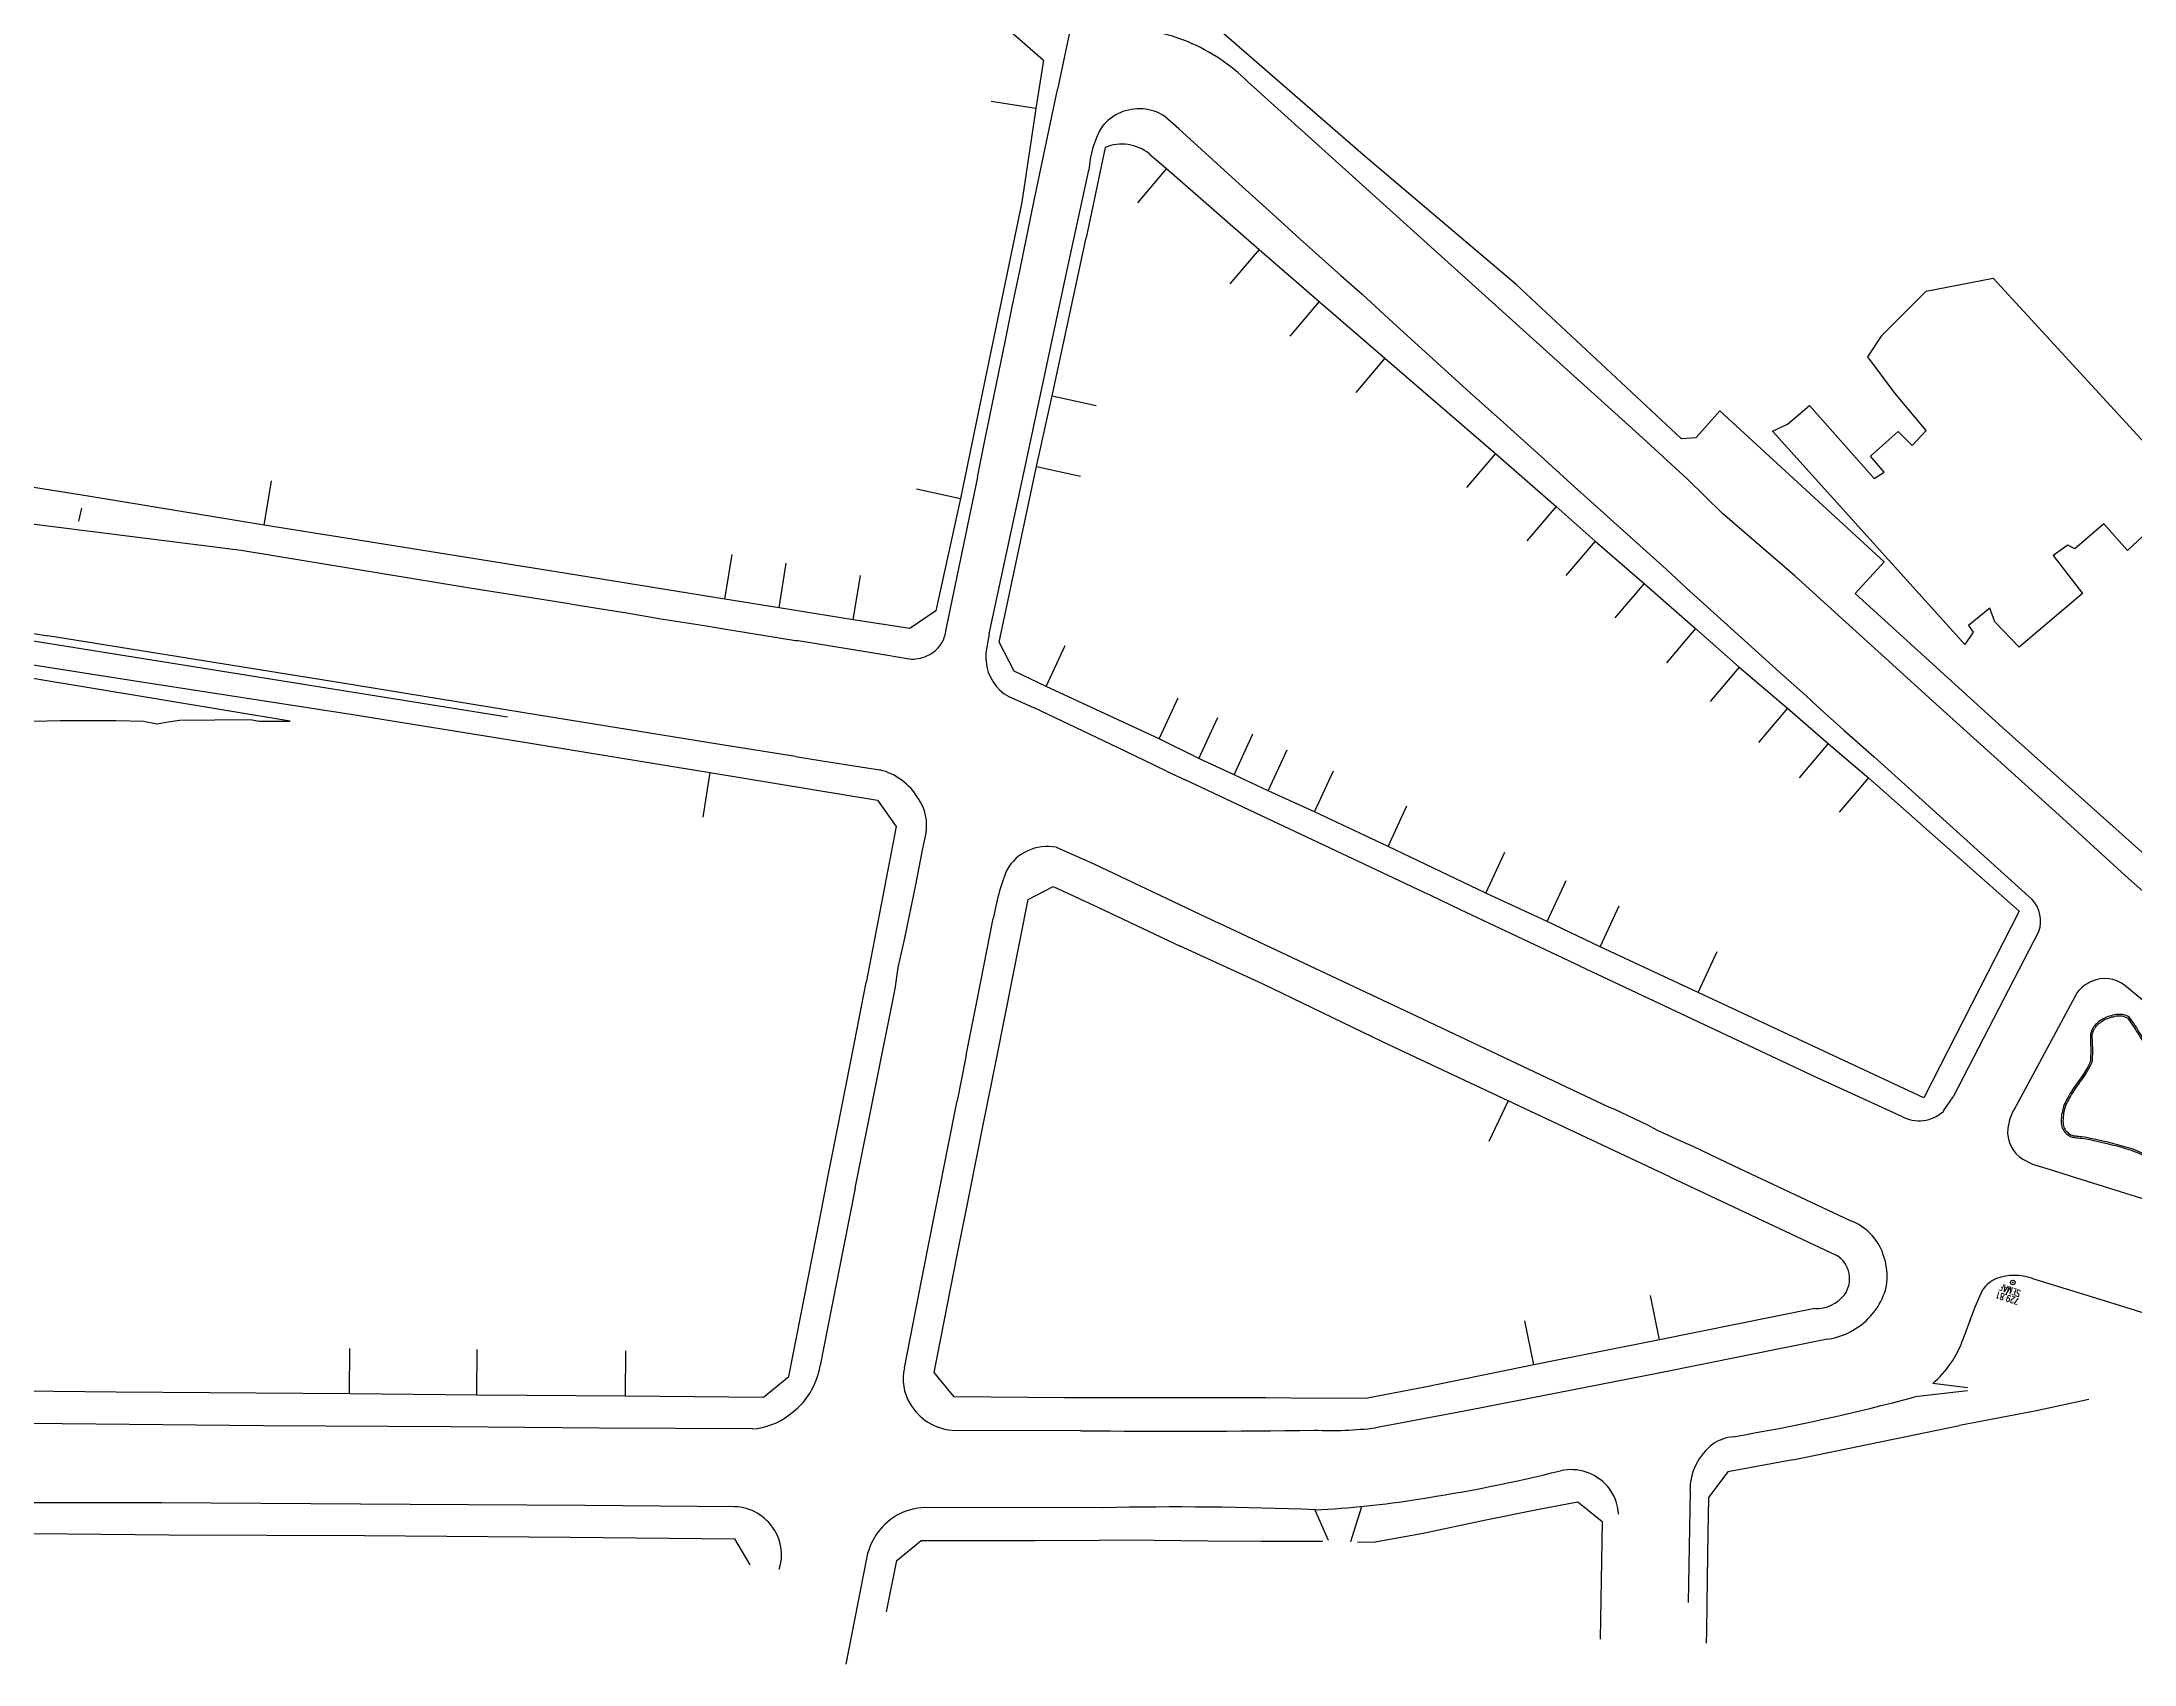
# Model space of a CAD drawing. Header units: metres. Extents: x 320405 to 332543, y 7395686 to 7410003.
# Drawn here: x 327103.5 to 327335.7, y 7397110.5 to 7397290.4 of the extents above; entities that cross this region are included whole.
import ezdxf

# ---------------------------------------------------------------- set-up
doc = ezdxf.new("R2010")
doc.units = ezdxf.units.M
doc.header["$LTSCALE"] = 10
doc.header["$MEASUREMENT"] = 0
doc.linetypes.add('CONTINUO', pattern=[0])
for name, color, linetype in [('Edificações', 30, 'Continuous'), ('T-GUIA', 230, 'Continuous'), ('T-MURETA', 45, 'CONTINUO'), ('T-MURO', 30, 'CONTINUO'), ('T-PLACA-SEMAFORO', 252, 'CONTINUO'), ('T-SEMAFORO-COTA', 252, 'Continuous'), ('T-SEMAFORO-DESCRIÇÃO', 252, 'Continuous'), ('Vias Primárias', 230, 'Continuous')]:
    doc.layers.add(name, color=color, linetype=linetype)
doc.styles.add('SIMPLEX', font='simplex', dxfattribs={"height": 0.2})
doc.styles.get("Standard").update_dxf_attribs({"font": 'arial.ttf'})

# ---------------------------------------------------------------- blocks, each defined once
blk = doc.blocks.new('SIMB_CIRCULO')
at = {"color": 0, "linetype": 'Continuous'}
blk.add_circle((0, 0), 0.25, dxfattribs=at)
at = {"color": 0}
blk.add_point((0, 0), dxfattribs=at)
for tag in ['desc:', 'cota:', 'pto:']:
    blk.add_attdef(tag, (0, 0), '', height=1)
blk = doc.blocks.new('topografia ÁGUA BRANCA - LAPA_X')
at = {"layer": 'Edificações', "linetype": 'CONTINUO', "flags": 128}
for points in [[(154566.79, 253140.6), (154572.68, 253135.48)], [(154572.68, 253135.48), (154571.83, 253130.1)], [(154571.83, 253130.1), (154570.3, 253119.72)], [(154579.52, 253125.79), (154577.44, 253115.75)], [(154584.43, 253125.11), (154586.36, 253123.48)], [(154586.36, 253123.48), (154596.64, 253114.52)], [(154570.3, 253119.72), (154566.44, 253101.01)], [(154573.71, 253098.25), (154577.44, 253115.75)], [(154625.17, 253110.66), (154643.49, 253093.64)], [(154603.31, 253108.74), (154610.61, 253102.49)], [(154566.44, 253101.01), (154563.56, 253086.82)], [(154610.61, 253102.49), (154622.91, 253091.95)], [(154647.8, 253096.7), (154645.18, 253093.74)], [(154666.06, 253079.99), (154647.8, 253096.7)], [(154622.91, 253091.95), (154629.66, 253086.07)], [(154643.49, 253093.64), (154645.18, 253093.74)], [(154466.75, 253086.92), (154450.21, 253089.52)], [(154567.89, 253070.92), (154571.99, 253090.4)], [(154486.3, 253083.74), (154466.75, 253086.92)], [(154563.56, 253086.82), (154560.84, 253074.38)], [(154629.66, 253086.07), (154633.98, 253082.23)], [(154496.97, 253082.06), (154486.3, 253083.74)], [(154633.98, 253082.23), (154639.43, 253077.53)], [(154519.87, 253078.44), (154496.97, 253082.06)], [(154662.86, 253076.47), (154666.06, 253079.99)], [(154537.44, 253075.64), (154519.87, 253078.44)], [(154543.44, 253074.68), (154537.44, 253075.64)], [(154639.43, 253077.53), (154645.14, 253072.57)], [(154679.31, 253061.59), (154662.86, 253076.47)], [(154551.68, 253073.35), (154543.44, 253074.68)], [(154557.94, 253072.4), (154551.68, 253073.35)], [(154560.84, 253074.38), (154557.94, 253072.4)], [(154569.54, 253067.71), (154567.89, 253070.92)], [(154645.14, 253072.57), (154650, 253068.28)], [(154455.49, 253069.02), (154472.02, 253066.46)], [(154472.02, 253066.46), (154495.95, 253062.78)], [(154573.09, 253066.02), (154569.54, 253067.71)], [(154585.64, 253060.22), (154573.09, 253066.02)], [(154650, 253068.28), (154655.37, 253063.75)], [(154655.37, 253063.75), (154659.89, 253059.82)], [(154495.95, 253062.78), (154514.07, 253059.89)], [(154771.04, 252998.52), (154767.36, 253000.72), (154759.41, 253007.77), (154749.45, 253013.06), (154747.01, 253010.34), (154739.78, 253015.82), (154732.32, 253020.28), (154717.37, 253033.61), (154708.96, 253041.39), (154698.52, 253050.93), (154695.28, 253047.32), (154679.31, 253061.59)], [(154514.07, 253059.89), (154535.81, 253056.39)], [(154590.06, 253058.05), (154585.64, 253060.22)], [(154659.89, 253059.82), (154664.35, 253056.05)], [(154593.96, 253056.25), (154590.06, 253058.05)], [(154535.81, 253056.39), (154554.4, 253053.38)], [(154597.75, 253054.48), (154593.96, 253056.25)], [(154602.89, 253052.15), (154597.75, 253054.48)], [(154664.35, 253056.05), (154681.1, 253041.3)], [(154554.4, 253053.38), (154556.48, 253050.45)], [(154611.06, 253048.31), (154602.89, 253052.15)], [(154556.48, 253050.45), (154553.17, 253033.15)], [(154621.94, 253043.18), (154611.06, 253048.31)], [(154571.13, 253042.39), (154573.93, 253043.81)], [(154573.93, 253043.81), (154578.88, 253041.54)], [(154628.72, 253040.04), (154621.94, 253043.18)], [(154567.65, 253024.65), (154571.13, 253042.39)], [(154578.88, 253041.54), (154588, 253037.24)], [(154681.1, 253041.3), (154670.55, 253020.55)], [(154634.62, 253037.24), (154628.72, 253040.04)], [(154597.17, 253033.06), (154588, 253037.24)], [(154645.51, 253032.2), (154634.62, 253037.24)], [(154551.89, 253026.5), (154553.17, 253033.15)], [(154610.47, 253026.66), (154597.17, 253033.06)], [(154670.55, 253020.55), (154645.51, 253032.2)], [(154550.94, 253021.59), (154551.89, 253026.5)], [(154624.43, 253020.14), (154610.47, 253026.66)], [(154566.17, 253017.21), (154567.65, 253024.65)], [(154549.95, 253016.53), (154550.94, 253021.59)], [(154642.41, 253011.76), (154624.43, 253020.14)], [(154564.78, 253010.08), (154566.17, 253017.21)], [(154548.98, 253011.53), (154549.95, 253016.53)], [(154548.09, 253006.93), (154548.98, 253011.53)], [(154642.41, 253011.76), (154660.93, 253003.06)], [(154563.3, 253002.74), (154564.78, 253010.08)], [(154544.68, 252989.43), (154548.09, 253006.93)], [(154561.9, 252995.56), (154563.3, 253002.74)], [(154658.52, 252997.17), (154641.27, 252993.68)], [(154560.82, 252989.89), (154561.9, 252995.56)], [(154641.27, 252993.68), (154627.35, 252990.86)], [(154541.87, 252987.12), (154544.68, 252989.43)], [(154563.03, 252987.21), (154560.82, 252989.89)], [(154627.35, 252990.86), (154615.27, 252988.39)], [(154452.58, 252987.76), (154470.03, 252987.6)], [(154470.03, 252987.6), (154495.94, 252987.46)], [(154495.94, 252987.46), (154510.08, 252987.35)], [(154510.08, 252987.35), (154526.57, 252987.26)], [(154526.57, 252987.26), (154541.87, 252987.12)], [(154575.29, 252987.12), (154563.03, 252987.21)], [(154582.79, 252987.12), (154575.29, 252987.12)], [(154597.59, 252987.15), (154582.79, 252987.12)], [(154603.23, 252987.11), (154597.59, 252987.15)], [(154608.9, 252987.13), (154603.23, 252987.11)], [(154615.27, 252988.39), (154608.9, 252987.13)], [(154688.94, 252987.15), (154683.13, 252985.89)], [(154683.13, 252985.89), (154674.58, 252984.22)], [(154656.09, 252980.38), (154674.58, 252984.22)], [(154656.09, 252980.38), (154648.89, 252979.06)], [(154648.89, 252979.06), (154646.76, 252976.18)], [(154627.94, 252974.86), (154632.25, 252975.7)], [(154632.25, 252975.7), (154634.95, 252973.52)], [(154646.76, 252976.18), (154646.69, 252972.23)], [(154615.08, 252972.2), (154622.05, 252973.67)], [(154622.05, 252973.67), (154627.94, 252974.86)], [(154634.95, 252973.52), (154634.77, 252960.45)], [(154556.71, 252969.04), (154559.4, 252971.27)], [(154559.4, 252971.27), (154565.15, 252971.27)], [(154565.15, 252971.27), (154572.03, 252971.28)], [(154572.03, 252971.28), (154579.15, 252971.35)], [(154585.2, 252971.31), (154579.15, 252971.35)], [(154591.19, 252971.27), (154585.2, 252971.31)], [(154597.14, 252971.22), (154591.19, 252971.27)], [(154603.94, 252971.24), (154597.14, 252971.22)], [(154607.81, 252971.21), (154609.55, 252971.17)], [(154609.55, 252971.17), (154615.08, 252972.2)], [(154646.69, 252972.23), (154646.62, 252967.16)], [(154555.58, 252963.35), (154556.71, 252969.04)], [(154646.62, 252967.16), (154646.54, 252961.41)], [(154646.54, 252961.41), (154646.51, 252960.05)]]:
    blk.add_lwpolyline(points, dxfattribs=at)
at = {"layer": 'Edificações', "linetype": 'CONTINUO'}
for centre, radius, start, end in [((154581.39, 253121.21), 4.95, 51.963, 112.1272), ((154659.31, 253000.48), 3.06, 324.5252, 57.8714), ((154658.61, 253001.25), 4.08, 268.7154, 321.347)]:
    blk.add_arc(centre, radius, start, end, dxfattribs=at)
at = {"layer": 'T-GUIA', "ltscale": 5, "flags": 128}
for points in [[(154587.7, 253127.86), (154586.14, 253129.23)], [(154568.97, 253064.88), (154571.77, 253063.63)], [(154641.2, 252989.97), (154620.21, 252985.82)], [(154620.21, 252985.82), (154609.78, 252983.85)], [(154603.09, 252974.75), (154604.56, 252971.37)], [(154607.09, 252971.24), (154608.28, 252975.14)]]:
    blk.add_lwpolyline(points, dxfattribs=at)
at = {"layer": 'T-GUIA', "ltscale": 5}
for centre, radius, start, end in [((154585.49, 254134.28), 1150.84, 269.5811, 270.87257), ((154604.64, 253027.61), 44.06, 267.8836, 276.7065)]:
    blk.add_arc(centre, radius, start, end, dxfattribs=at)
at = {"layer": 'T-MURETA', "flags": 128}
blk.add_lwpolyline([(154701.95, 253010.13), (154702.13, 253010.06), (154702.33, 253009.99), (154702.54, 253009.91), (154702.76, 253009.83), (154703, 253009.74), (154703.25, 253009.65), (154703.51, 253009.56), (154703.78, 253009.46), (154704.06, 253009.37), (154704.36, 253009.28), (154704.68, 253009.2), (154705.02, 253009.12), (154705.36, 253009.04), (154705.71, 253008.97), (154706.06, 253008.9), (154706.42, 253008.83), (154706.77, 253008.77), (154707.13, 253008.71), (154707.49, 253008.66), (154707.85, 253008.62), (154708.19, 253008.58), (154708.54, 253008.56), (154708.87, 253008.53), (154709.2, 253008.52), (154709.52, 253008.51), (154709.83, 253008.51), (154710.13, 253008.51), (154710.41, 253008.53), (154710.69, 253008.54), (154710.95, 253008.57), (154711.17, 253008.61), (154711.38, 253008.66), (154711.58, 253008.71), (154711.76, 253008.77), (154711.93, 253008.84), (154712.08, 253008.91), (154712.22, 253008.99), (154712.34, 253009.07), (154712.45, 253009.16), (154712.55, 253009.25), (154712.64, 253009.34), (154712.71, 253009.43), (154712.77, 253009.53), (154712.82, 253009.63), (154712.85, 253009.74), (154712.87, 253009.85), (154712.87, 253009.97), (154712.86, 253010.1), (154712.84, 253010.23), (154712.81, 253010.38), (154712.76, 253010.54), (154712.69, 253010.71), (154712.62, 253010.88), (154712.53, 253011.06), (154712.42, 253011.25), (154712.3, 253011.45), (154712.17, 253011.65), (154712.02, 253011.85), (154711.86, 253012.06), (154711.68, 253012.28), (154711.47, 253012.51), (154711.24, 253012.75), (154711, 253012.99), (154710.75, 253013.23), (154710.49, 253013.47), (154710.22, 253013.71), (154709.94, 253013.94), (154709.66, 253014.17), (154709.37, 253014.4), (154709.07, 253014.62), (154708.77, 253014.79), (154708.47, 253014.96), (154708.17, 253015.12), (154707.87, 253015.28), (154707.57, 253015.43), (154707.26, 253015.58), (154706.96, 253015.73), (154706.67, 253015.88), (154706.37, 253016.03), (154706.09, 253016.19), (154705.82, 253016.37), (154705.55, 253016.56), (154705.29, 253016.75), (154705.04, 253016.95), (154704.8, 253017.14), (154704.56, 253017.34), (154704.33, 253017.54), (154704.11, 253017.74), (154703.89, 253017.94), (154703.69, 253018.14), (154703.5, 253018.32), (154703.33, 253018.51), (154703.16, 253018.7), (154703, 253018.88), (154702.85, 253019.07), (154702.7, 253019.26), (154702.55, 253019.46), (154702.41, 253019.66), (154702.27, 253019.86), (154702.13, 253020.07), (154701.99, 253020.31), (154701.85, 253020.55), (154701.71, 253020.8), (154701.57, 253021.05), (154701.43, 253021.3), (154701.28, 253021.55), (154701.14, 253021.8), (154700.99, 253022.05), (154700.84, 253022.29), (154700.69, 253022.53), (154700.52, 253022.75), (154700.35, 253022.97), (154700.17, 253023.18), (154699.99, 253023.39), (154699.81, 253023.59), (154699.62, 253023.78), (154699.43, 253023.96), (154699.24, 253024.13), (154699.05, 253024.3), (154698.85, 253024.45), (154698.65, 253024.56), (154698.45, 253024.66), (154698.25, 253024.75), (154698.05, 253024.84), (154697.85, 253024.93), (154697.64, 253025.01), (154697.44, 253025.09), (154697.24, 253025.18), (154697.04, 253025.28), (154696.84, 253025.37), (154696.64, 253025.51), (154696.45, 253025.66), (154696.25, 253025.81), (154696.06, 253025.97), (154695.87, 253026.14), (154695.68, 253026.32), (154695.5, 253026.5), (154695.31, 253026.69), (154695.13, 253026.89), (154694.95, 253027.1), (154694.79, 253027.36), (154694.62, 253027.63), (154694.46, 253027.9), (154694.29, 253028.16), (154694.13, 253028.43), (154693.97, 253028.68), (154693.81, 253028.92), (154693.64, 253029.16), (154693.48, 253029.37), (154693.32, 253029.56), (154693.14, 253029.66), (154692.96, 253029.74), (154692.78, 253029.79), (154692.59, 253029.83), (154692.41, 253029.85), (154692.23, 253029.86), (154692.05, 253029.85), (154691.87, 253029.83), (154691.69, 253029.79), (154691.52, 253029.75), (154691.34, 253029.71), (154691.17, 253029.66), (154691, 253029.61), (154690.83, 253029.55), (154690.67, 253029.48), (154690.51, 253029.4), (154690.36, 253029.31), (154690.22, 253029.22), (154690.07, 253029.12), (154689.94, 253029.01), (154689.81, 253028.92), (154689.7, 253028.82), (154689.59, 253028.71), (154689.48, 253028.59), (154689.39, 253028.46), (154689.3, 253028.32), (154689.22, 253028.17), (154689.15, 253028), (154689.09, 253027.82), (154689.03, 253027.62), (154689.03, 253027.36), (154689.04, 253027.08), (154689.05, 253026.79), (154689.06, 253026.49), (154689.07, 253026.18), (154689.07, 253025.86), (154689.07, 253025.54), (154689.06, 253025.21), (154689.04, 253024.88), (154689, 253024.56), (154688.86, 253024.26), (154688.71, 253023.96), (154688.54, 253023.67), (154688.37, 253023.39), (154688.19, 253023.1), (154688, 253022.83), (154687.8, 253022.55), (154687.61, 253022.28), (154687.42, 253022.02), (154687.23, 253021.77), (154687.08, 253021.54), (154686.94, 253021.31), (154686.8, 253021.09), (154686.68, 253020.88), (154686.56, 253020.67), (154686.44, 253020.46), (154686.34, 253020.25), (154686.24, 253020.05), (154686.15, 253019.85), (154686.08, 253019.64), (154686.01, 253019.4), (154685.95, 253019.16), (154685.9, 253018.93), (154685.86, 253018.69), (154685.83, 253018.46), (154685.82, 253018.23), (154685.81, 253018.01), (154685.82, 253017.8), (154685.84, 253017.6), (154685.87, 253017.4), (154685.93, 253017.25), (154686, 253017.1), (154686.09, 253016.96), (154686.18, 253016.83), (154686.29, 253016.71), (154686.4, 253016.6), (154686.52, 253016.51), (154686.65, 253016.42), (154686.79, 253016.34), (154686.93, 253016.27), (154687.03, 253016.24), (154687.13, 253016.22), (154687.24, 253016.2), (154687.37, 253016.18), (154687.51, 253016.17), (154687.67, 253016.15), (154687.86, 253016.13), (154688.07, 253016.11), (154688.31, 253016.08), (154688.58, 253016.05), (154689, 253015.96), (154689.45, 253015.87), (154689.92, 253015.77), (154690.41, 253015.65), (154690.92, 253015.53), (154691.45, 253015.4), (154691.98, 253015.26), (154692.51, 253015.12), (154693.05, 253014.96), (154693.58, 253014.8), (154694.01, 253014.62), (154694.44, 253014.45), (154694.86, 253014.26), (154695.27, 253014.07), (154695.68, 253013.87), (154696.09, 253013.66), (154696.49, 253013.45), (154696.89, 253013.23), (154697.29, 253013), (154697.69, 253012.77), (154698.17, 253012.48), (154698.64, 253012.18), (154699.11, 253011.89), (154699.57, 253011.6), (154700.02, 253011.32), (154700.45, 253011.05), (154700.86, 253010.79), (154701.25, 253010.55), (154701.62, 253010.33)], close=True, dxfattribs=at)
blk.add_lwpolyline([(154702.01, 253010.3), (154702.19, 253010.23), (154702.39, 253010.16), (154702.6, 253010.09), (154702.82, 253010), (154703.05, 253009.92), (154703.3, 253009.82), (154703.56, 253009.73), (154703.83, 253009.64), (154704.11, 253009.54), (154704.4, 253009.45), (154704.73, 253009.37), (154705.06, 253009.29), (154705.4, 253009.22), (154705.74, 253009.14), (154706.09, 253009.07), (154706.45, 253009.01), (154706.8, 253008.95), (154707.16, 253008.89), (154707.51, 253008.84), (154707.87, 253008.8), (154708.21, 253008.76), (154708.55, 253008.74), (154708.88, 253008.72), (154709.2, 253008.7), (154709.51, 253008.69), (154709.82, 253008.69), (154710.11, 253008.7), (154710.39, 253008.71), (154710.66, 253008.73), (154710.91, 253008.75), (154711.13, 253008.79), (154711.33, 253008.83), (154711.51, 253008.88), (154711.68, 253008.94), (154711.83, 253009), (154711.97, 253009.07), (154712.1, 253009.14), (154712.21, 253009.21), (154712.31, 253009.29), (154712.39, 253009.38), (154712.47, 253009.45), (154712.54, 253009.53), (154712.59, 253009.61), (154712.64, 253009.7), (154712.66, 253009.79), (154712.68, 253009.89), (154712.68, 253009.99), (154712.67, 253010.1), (154712.65, 253010.22), (154712.61, 253010.35), (154712.57, 253010.5), (154712.51, 253010.65), (154712.44, 253010.82), (154712.35, 253010.99), (154712.25, 253011.17), (154712.14, 253011.36), (154712.01, 253011.55), (154711.87, 253011.75), (154711.71, 253011.95), (154711.54, 253012.16), (154711.33, 253012.39), (154711.11, 253012.62), (154710.87, 253012.86), (154710.63, 253013.1), (154710.37, 253013.33), (154710.11, 253013.57), (154709.83, 253013.8), (154709.55, 253014.03), (154709.26, 253014.25), (154708.97, 253014.47), (154708.67, 253014.64), (154708.37, 253014.81), (154708.07, 253014.97), (154707.77, 253015.12), (154707.47, 253015.28), (154707.17, 253015.43), (154706.87, 253015.58), (154706.57, 253015.73), (154706.28, 253015.88), (154705.99, 253016.04), (154705.71, 253016.22), (154705.45, 253016.41), (154705.19, 253016.61), (154704.93, 253016.8), (154704.68, 253017), (154704.44, 253017.2), (154704.21, 253017.4), (154703.99, 253017.6), (154703.77, 253017.81), (154703.56, 253018.01), (154703.37, 253018.2), (154703.2, 253018.39), (154703.03, 253018.58), (154702.86, 253018.77), (154702.71, 253018.96), (154702.55, 253019.15), (154702.41, 253019.35), (154702.26, 253019.55), (154702.12, 253019.76), (154701.98, 253019.97), (154701.84, 253020.21), (154701.7, 253020.45), (154701.56, 253020.7), (154701.42, 253020.95), (154701.28, 253021.2), (154701.13, 253021.45), (154700.99, 253021.7), (154700.84, 253021.94), (154700.7, 253022.18), (154700.54, 253022.42), (154700.38, 253022.64), (154700.21, 253022.86), (154700.04, 253023.06), (154699.86, 253023.26), (154699.68, 253023.46), (154699.5, 253023.64), (154699.31, 253023.82), (154699.13, 253023.99), (154698.94, 253024.15), (154698.74, 253024.3), (154698.55, 253024.41), (154698.35, 253024.51), (154698.15, 253024.6), (154697.95, 253024.68), (154697.75, 253024.77), (154697.55, 253024.85), (154697.34, 253024.94), (154697.14, 253025.03), (154696.94, 253025.12), (154696.74, 253025.22), (154696.54, 253025.36), (154696.34, 253025.51), (154696.14, 253025.67), (154695.95, 253025.83), (154695.75, 253026.01), (154695.56, 253026.19), (154695.37, 253026.38), (154695.18, 253026.57), (154695, 253026.77), (154694.82, 253026.98), (154694.65, 253027.24), (154694.48, 253027.5), (154694.32, 253027.77), (154694.16, 253028.03), (154694, 253028.29), (154693.84, 253028.53), (154693.68, 253028.77), (154693.53, 253029), (154693.37, 253029.2), (154693.21, 253029.39), (154693.04, 253029.49), (154692.88, 253029.56), (154692.71, 253029.61), (154692.54, 253029.65), (154692.37, 253029.67), (154692.21, 253029.67), (154692.04, 253029.66), (154691.87, 253029.64), (154691.71, 253029.61), (154691.55, 253029.56), (154691.38, 253029.53), (154691.22, 253029.48), (154691.06, 253029.43), (154690.91, 253029.37), (154690.75, 253029.31), (154690.61, 253029.24), (154690.46, 253029.15), (154690.32, 253029.07), (154690.19, 253028.97), (154690.06, 253028.87), (154689.94, 253028.79), (154689.83, 253028.7), (154689.73, 253028.6), (154689.63, 253028.49), (154689.55, 253028.37), (154689.46, 253028.24), (154689.39, 253028.09), (154689.32, 253027.93), (154689.26, 253027.76), (154689.21, 253027.57), (154689.21, 253027.31), (154689.22, 253027.03), (154689.23, 253026.74), (154689.24, 253026.44), (154689.25, 253026.13), (154689.26, 253025.81), (154689.26, 253025.49), (154689.24, 253025.16), (154689.22, 253024.83), (154689.18, 253024.5), (154689.04, 253024.2), (154688.88, 253023.9), (154688.72, 253023.61), (154688.54, 253023.32), (154688.35, 253023.03), (154688.16, 253022.75), (154687.96, 253022.47), (154687.77, 253022.2), (154687.58, 253021.93), (154687.39, 253021.68), (154687.24, 253021.45), (154687.1, 253021.22), (154686.96, 253021.01), (154686.84, 253020.79), (154686.72, 253020.59), (154686.61, 253020.38), (154686.51, 253020.18), (154686.41, 253019.98), (154686.33, 253019.78), (154686.25, 253019.59), (154686.19, 253019.36), (154686.13, 253019.13), (154686.08, 253018.9), (154686.05, 253018.68), (154686.02, 253018.46), (154686.01, 253018.25), (154686, 253018.04), (154686.01, 253017.84), (154686.03, 253017.65), (154686.06, 253017.47), (154686.11, 253017.32), (154686.17, 253017.19), (154686.25, 253017.06), (154686.33, 253016.94), (154686.43, 253016.84), (154686.53, 253016.74), (154686.64, 253016.65), (154686.76, 253016.57), (154686.89, 253016.5), (154687.02, 253016.44), (154687.1, 253016.41), (154687.2, 253016.39), (154687.3, 253016.37), (154687.43, 253016.36), (154687.56, 253016.35), (154687.72, 253016.33), (154687.9, 253016.31), (154688.11, 253016.29), (154688.35, 253016.26), (154688.61, 253016.22), (154689.03, 253016.14), (154689.48, 253016.05), (154689.96, 253015.94), (154690.45, 253015.83), (154690.97, 253015.71), (154691.49, 253015.58), (154692.03, 253015.44), (154692.57, 253015.29), (154693.1, 253015.13), (154693.64, 253014.97), (154694.08, 253014.79), (154694.5, 253014.61), (154694.93, 253014.43), (154695.34, 253014.23), (154695.76, 253014.03), (154696.16, 253013.82), (154696.57, 253013.61), (154696.97, 253013.39), (154697.38, 253013.16), (154697.78, 253012.92), (154698.26, 253012.63), (154698.73, 253012.34), (154699.2, 253012.05), (154699.66, 253011.76), (154700.11, 253011.47), (154700.54, 253011.2), (154700.96, 253010.94), (154701.35, 253010.7), (154701.71, 253010.48), (154702.05, 253010.28)], dxfattribs=at)
at = {"layer": 'T-MURO', "linetype": 'CONTINUO', "flags": 128}
for points in [[(154608.17, 253125.01), (154590.73, 253140.12)], [(154571.83, 253130.1), (154566.89, 253130.87)], [(154625.17, 253110.66), (154608.17, 253125.01)], [(154586.36, 253123.48), (154583.13, 253119.67)], [(154596.64, 253114.52), (154593.41, 253110.71)], [(154596.64, 253114.52), (154603.31, 253108.74)], [(154603.31, 253108.74), (154600.08, 253104.92)], [(154610.61, 253102.49), (154607.38, 253098.67)], [(154571.99, 253090.4), (154573.71, 253098.25)], [(154573.71, 253098.25), (154578.6, 253097.18)], [(154622.91, 253091.95), (154619.68, 253088.14)], [(154571.99, 253090.4), (154576.88, 253089.33)], [(154486.3, 253083.74), (154487.1, 253088.67)], [(154558.67, 253087.89), (154563.56, 253086.82)], [(154629.66, 253086.07), (154626.42, 253082.25)], [(154633.98, 253082.23), (154630.75, 253078.41)], [(154537.44, 253075.64), (154538.23, 253080.58)], [(154543.44, 253074.68), (154544.24, 253079.61)], [(154551.68, 253073.35), (154552.48, 253078.29)], [(154639.43, 253077.53), (154636.19, 253073.72)], [(154645.14, 253072.57), (154641.91, 253068.76)], [(154573.09, 253066.02), (154575.19, 253070.56)], [(154650, 253068.28), (154646.77, 253064.46)], [(154585.64, 253060.22), (154587.74, 253064.76)], [(154655.37, 253063.75), (154652.14, 253059.93)], [(154590.06, 253058.05), (154592.16, 253062.59)], [(154593.96, 253056.25), (154596.05, 253060.79)], [(154597.75, 253054.48), (154599.85, 253059.02)], [(154659.89, 253059.82), (154656.66, 253056.01)], [(154602.89, 253052.15), (154604.99, 253056.69)], [(154535.81, 253056.39), (154535.01, 253051.45)], [(154664.35, 253056.05), (154661.12, 253052.23)], [(154611.06, 253048.31), (154613.15, 253052.85)], [(154621.94, 253043.18), (154624.04, 253047.72)], [(154628.72, 253040.04), (154630.82, 253044.58)], [(154634.62, 253037.24), (154636.72, 253041.78)], [(154645.51, 253032.2), (154647.61, 253036.74)], [(154624.43, 253020.14), (154622.29, 253015.62)], [(154641.27, 252993.68), (154640.27, 252998.58)], [(154627.35, 252990.86), (154626.35, 252995.76)], [(154495.94, 252987.46), (154495.97, 252992.46)], [(154510.08, 252987.35), (154510.11, 252992.35)], [(154526.57, 252987.26), (154526.59, 252992.26)], [(154457.2, 252971.88), (154475.92, 252971.73)], [(154475.92, 252971.73), (154497.64, 252971.7)], [(154497.64, 252971.7), (154520.44, 252971.56)], [(154520.44, 252971.56), (154538.67, 252971.42)], [(154538.67, 252971.42), (154540.39, 252968.53)]]:
    blk.add_lwpolyline(points, dxfattribs=at)
at = {"layer": 'T-PLACA-SEMAFORO', "flags": 128}
blk.add_lwpolyline([(154466.03, 253085.59), (154465.69, 253084.16)], dxfattribs=at)
at = {"layer": 'Vias Primárias', "ltscale": 5, "flags": 128}
for points in [[(154575.72, 253139.23), (154574.22, 253132.23)], [(154565.44, 253089.22), (154566.26, 253093.27), (154567.04, 253097.23), (154568.47, 253104.21), (154569.25, 253108.11), (154570.1, 253112.1), (154571.67, 253119.91), (154574.22, 253132.23)], [(154604.32, 253125.06), (154595.33, 253133.13)], [(154587.7, 253127.86), (154594.43, 253121.8)], [(154622.89, 253108.38), (154604.32, 253125.06)], [(154575.34, 253112.21), (154577.73, 253123.27)], [(154594.43, 253121.8), (154598.13, 253118.48), (154601.2, 253115.66), (154605.72, 253111.64), (154608.07, 253109.56), (154611.05, 253106.85)], [(154570.32, 253088.48), (154575.34, 253112.21)], [(154638.79, 253094.06), (154622.89, 253108.38)], [(154611.05, 253106.85), (154620.09, 253098.67), (154623.79, 253095.36), (154628.34, 253091.28)], [(154638.79, 253094.06), (154644.19, 253089.16)], [(154565.44, 253089.22), (154562.04, 253072.68)], [(154628.34, 253091.28), (154631.31, 253088.6), (154641.86, 253079.13)], [(154566.78, 253071.82), (154570.32, 253088.48)], [(154648.1, 253085.34), (154644.19, 253089.16)], [(154656.14, 253078.42), (154648.1, 253085.34)], [(154456.97, 253084.28), (154483.75, 253080.95)], [(154483.75, 253080.95), (154508.91, 253076.88)], [(154641.86, 253079.13), (154644.14, 253077.04), (154651.74, 253070.22)], [(154671.84, 253064.22), (154656.14, 253078.42)], [(154508.91, 253076.88), (154520.14, 253075.11)], [(154520.14, 253075.11), (154520.49, 253075.05), (154524.4, 253074.4), (154526.57, 253074.09)], [(154526.57, 253074.09), (154529.91, 253073.52), (154530.12, 253073.48)], [(154530.12, 253073.48), (154535.39, 253072.68)], [(154458.08, 253072.12), (154462.33, 253071.42)], [(154495.01, 253066.24), (154462.33, 253071.42)], [(154535.39, 253072.68), (154537.76, 253072.27), (154538.03, 253072.22), (154545.28, 253071.07), (154545.58, 253071.05), (154555.29, 253069.48)], [(154562.04, 253072.68), (154561.81, 253071.54)], [(154566.78, 253071.82), (154566.54, 253070.58)], [(154555.29, 253069.48), (154557.89, 253069.05)], [(154651.74, 253070.22), (154654.48, 253067.75), (154657.38, 253065.17), (154658.7, 253063.95), (154661.61, 253061.33), (154664.98, 253058.35)], [(154516.57, 253062.76), (154495.01, 253066.24)], [(154685.9, 253051.62), (154671.84, 253064.22)], [(154536.9, 253059.52), (154516.57, 253062.76)], [(154586.47, 253056.64), (154584.03, 253057.82), (154581.01, 253059.26), (154571.77, 253063.63)], [(154545.28, 253058.19), (154536.9, 253059.52)], [(154545.28, 253058.19), (154548.27, 253057.72), (154552.51, 253057.04)], [(154552.51, 253057.04), (154554.66, 253056.73)], [(154664.98, 253058.35), (154682.54, 253042.56)], [(154586.47, 253056.64), (154588.53, 253055.68)], [(154632.48, 253035.05), (154625.41, 253038.39), (154619.11, 253041.32), (154615.74, 253042.92), (154615.09, 253043.25), (154611.71, 253044.82), (154588.53, 253055.68)], [(154692.9, 253045.22), (154685.9, 253051.62)], [(154558.66, 253043.99), (154559.36, 253047.63)], [(154559.36, 253047.63), (154559.76, 253049.57)], [(154574.23, 253048.17), (154578.42, 253046.33)], [(154578.42, 253046.33), (154592.39, 253039.77)], [(154692.9, 253045.22), (154695.15, 253043.22), (154702.87, 253036.26), (154710.08, 253029.77), (154718.01, 253022.59), (154728.78, 253012.87), (154730.51, 253011.43), (154732.85, 253009.55), (154733.62, 253008.97)], [(154557.47, 253038.07), (154558.66, 253043.99)], [(154564.3, 253025.1), (154565.53, 253031.4), (154567.28, 253040.25)], [(154613.62, 253029.81), (154592.39, 253039.77)], [(154683.29, 253039.05), (154673.82, 253020.68)], [(154556.73, 253034.8), (154557.47, 253038.07)], [(154556.42, 253032.44), (154556.73, 253034.8)], [(154632.39, 253035.1), (154658.62, 253022.84)], [(154552.01, 253010.34), (154556.42, 253032.44)], [(154687.56, 253032.29), (154683.9, 253025.48), (154680.54, 253019.23)], [(154729.02, 253000.39), (154725.16, 253004.09), (154724.65, 253004.52), (154722.97, 253006.09), (154714.41, 253014.04), (154710.39, 253017.82), (154702.57, 253025), (154692.8, 253033.08)], [(154635.69, 253019.43), (154613.62, 253029.81)], [(154564.3, 253025.1), (154563.32, 253020.03)], [(154658.62, 253022.84), (154668.08, 253018.54)], [(154560.06, 253003.46), (154563.32, 253020.03)], [(154672.76, 253019.11), (154673.82, 253020.68)], [(154649.55, 253012.94), (154644.98, 253015.1), (154643.94, 253015.56), (154641.02, 253016.87), (154639.96, 253017.49), (154636.19, 253019.24), (154635.69, 253019.43)], [(154662.46, 253006.91), (154649.55, 253012.94)], [(154681.56, 253013.78), (154682.65, 253013.24), (154684.96, 253012.52), (154686.93, 253011.9), (154703.71, 253006.68), (154715.29, 253003.06), (154728.22, 252999.07)], [(154552.01, 253010.34), (154549.45, 252997.23)], [(154557.5, 252990.41), (154560.06, 253003.46)], [(154676.3, 252997.41), (154677.13, 252999.32)], [(154682.66, 253000.54), (154690.15, 252998.27), (154696.92, 252996.18), (154700.84, 252994.98), (154710.31, 252992.06)], [(154549.45, 252997.23), (154548.15, 252990.64)], [(154674.98, 252993.82), (154676.3, 252997.41)], [(154659.93, 252993.77), (154641.2, 252989.97)], [(154675.48, 252988.09), (154669.65, 252987.4)], [(154675.45, 252988.4), (154671.61, 252988.9)], [(154486.41, 252983.85), (154456.59, 252984.08)], [(154507.16, 252983.79), (154486.41, 252983.85)], [(154523.63, 252983.66), (154507.16, 252983.79)], [(154540.61, 252983.61), (154523.63, 252983.66)], [(154577.07, 252983.47), (154562.81, 252983.49)], [(154644.7, 252976.94), (154644.53, 252964.54)], [(154458.73, 252975.32), (154475.09, 252975.33)], [(154475.09, 252975.33), (154502.71, 252975.21)], [(154502.71, 252975.21), (154522.1, 252975.11)], [(154522.1, 252975.11), (154538.69, 252974.99)], [(154579.53, 252974.93), (154559.86, 252974.93)], [(154553.3, 252969.07), (154551.06, 252957.54)]]:
    blk.add_lwpolyline(points, dxfattribs=at)
at = {"layer": 'Vias Primárias', "ltscale": 5}
for centre, radius, start, end in [((154581.2, 253119.24), 19.76, 67.6454, 81.8791), ((154580.7, 253118.29), 20.83, 45.3926, 67.3499), ((154583.31, 253124.81), 5.28, 85.6659, 141.3263), ((154583.29, 253124.94), 5.16, 56.4454, 85.3204), ((154588.71, 253122.61), 11, 149.9884, 176.5427), ((154558.57, 253072.5), 3.38, 292.2264, 343.3832), ((154558.32, 253072.58), 3.56, 263.0108, 295.4504), ((154571.96, 253069.36), 5.56, 167.3097, 185.8596), ((154571.29, 253069.15), 4.87, 184.2935, 241.4842), ((154553.02, 253050.06), 6.86, 31.0712, 76.2148), ((154554.58, 253050.58), 5.28, 348.9502, 35.016), ((154573.26, 253043.1), 5.16, 79.1859, 150.5401), ((154592.48, 253036.17), 25.53, 158.2453, 170.8055), ((154680.08, 253040.2), 3.41, 340.3312, 43.944), ((154690.72, 253029.78), 4.03, 112.0252, 141.4871), ((154690.64, 253030.32), 3.51, 52.0216, 114.1893), ((154670.04, 253022), 3.98, 240.4377, 313.2796), ((154685.72, 253016.47), 5.87, 151.9369, 173.0683), ((154683.38, 253016.79), 3.51, 173.5501, 238.8649), ((154660.33, 253001.22), 6.08, 20.1478, 69.4387), ((154659.96, 253000.76), 6.58, 349.4094, 22.8173), ((154658.85, 253001.58), 7.85, 305.4515, 345.0544), ((154680.29, 252996.96), 3.94, 114.5414, 143.2042), ((154680.66, 252994.8), 6.08, 70.7714, 109.2723), ((154658.7, 253001.73), 8.06, 278.7696, 305.6648), ((154664.01, 252997.71), 11.64, 310.7719, 340.4241), ((154540.17, 252991.83), 8.06, 304.3967, 351.4794), ((154562.64, 252989.2), 5.28, 166.7862, 211.7168), ((154612.39, 253198.85), 219.07, 279.7493, 285.1516), ((154540.15, 252991.04), 7.44, 273.5977, 308.0393), ((154563.3, 252989.44), 5.96, 210.3051, 265.3341), ((154650.03, 252977.93), 5.04, 96.1208, 123.7432), ((154651.18, 252976.98), 6.49, 127.579, 180.3806), ((154589.37, 253142.31), 168.24, 278.6027, 284.0864), ((154631.47, 252973.83), 5.43, 41.4212, 102.2087), ((154598.4, 253074.01), 99.37, 272.7056, 279.3478), ((154631.6, 252974.04), 5.19, 3.0062, 40.6019), ((154538.53, 252969.63), 5.35, 31.6848, 88.2538), ((154560.28, 252967.96), 7.07, 120.9954, 170.9445), ((154560.02, 252968.24), 6.69, 91.332, 120.2611), ((154588.55, 252595.07), 379.97, 87.8064, 91.3597), ((154538.8, 252969.66), 5.11, 341.6773, 33.0522)]:
    blk.add_arc(centre, radius, start, end, dxfattribs=at)
ref = blk.add_blockref('SIMB_CIRCULO', (154680.47, 253000.1, 729.81), dxfattribs=at)
ref.add_attrib('DESC', 'SEMAF', (154681.41, 252999.19, 729.81), dxfattribs={"layer": 'T-SEMAFORO-DESCRIÇÃO', "color": 141, "height": 0.75, "rotation": 160.3644, "style": 'SIMPLEX', "width": 0.75})
ref.add_attrib('COTA', '729,81', (154681.25, 252998.33, 729.81), dxfattribs={"layer": 'T-SEMAFORO-COTA', "color": 2, "height": 0.75, "rotation": 162.85, "style": 'SIMPLEX', "width": 0.75})

msp = doc.modelspace()

# ---------------------------------------------------------------- linework, layer by layer
at = {"layer": 'Edificações'}
for points in [[(327341.64, 7397240.25), (327334.94, 7397234), (327332.32, 7397236.95), (327329.12, 7397234.19), (327328.33, 7397234.6), (327326.7, 7397233.44), (327329.95, 7397229.25), (327322.94, 7397223.3), (327320.24, 7397226.08), (327319.68, 7397227.62), (327317.32, 7397225.68), (327317.84, 7397224.94), (327316.89, 7397223.57), (327295.54, 7397247.24), (327297.23, 7397248.02), (327299.65, 7397250.09), (327306.83, 7397241.99), (327307.96, 7397242.71), (327306.42, 7397244.46), (327309.51, 7397247.2), (327311.05, 7397245.66), (327312.6, 7397247.3), (327309.17, 7397251.4), (327306.13, 7397255.49), (327307.72, 7397257.9), (327312.59, 7397262.76), (327320.05, 7397264.2), (327339.4, 7397243.16)], [(327102.54, 7397215.09), (327105.59, 7397215.15), (327111.73, 7397215.15), (327114.81, 7397215.09), (327116.32, 7397214.78), (327117.56, 7397214.99), (327118.81, 7397215.2), (327122.73, 7397215.22), (327126.65, 7397215.25), (327127.67, 7397215.07), (327131.07, 7397215.09), (327051.4, 7397228.28)]]:
    msp.add_lwpolyline(points, dxfattribs=at)
at = {"layer": 'Vias Primárias'}
msp.add_lwpolyline([(327044.94, 7397214.17), (327044.56, 7397226.62, -0.523674), (327051.84, 7397232), (327105.11, 7397223.58), (327155.2, 7397215.57)], format="xyb", dxfattribs=at)

# ---------------------------------------------------------------- block references
at = {"rotation": 359.8966389496373}
msp.add_blockref('topografia ÁGUA BRANCA - LAPA_X', (172185.59, 7144432.18), dxfattribs=at)

doc.saveas('drawing.dxf')
